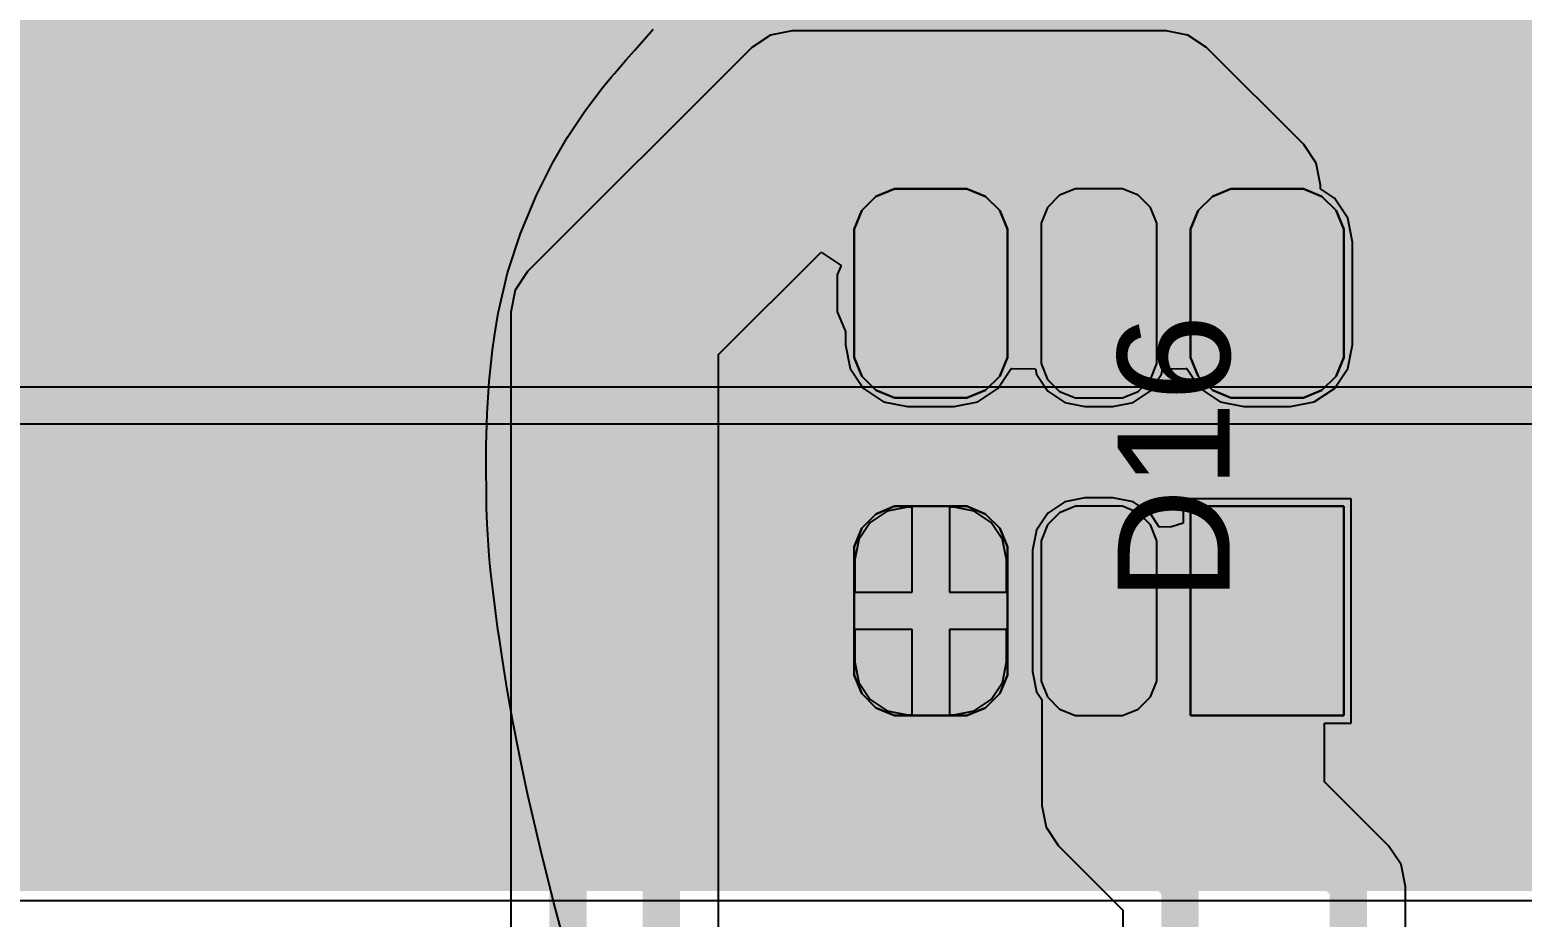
# Model space of a CAD drawing. Header units: inches. Extents: x -30 to 118, y 20 to 51.
# Drawn here: x 48.72 to 56.71, y 35.46 to 40.21 of the extents above; entities that cross this region are included whole.
import ezdxf

# ---------------------------------------------------------------- set-up
doc = ezdxf.new("R2010")
doc.units = ezdxf.units.IN
for name, color, linetype in [('Bottom Component Outline', 56, 'Continuous'), ('Bottom Courtyard', 56, 'Continuous'), ('Bottom Layer', 5, 'Continuous'), ('Bottom Solder', 6, 'Continuous'), ('Mechanical 1', 6, 'Continuous'), ('Top Component Outline', 56, 'Continuous'), ('Top Courtyard', 56, 'Continuous'), ('Top Layer', 1, 'Continuous'), ('Top Overlay', 2, 'Continuous'), ('Top Paste', 8, 'Continuous'), ('Top Solder', 216, 'Continuous'), ('Via Holes', 16, 'Continuous')]:
    doc.layers.add(name, color=color, linetype=linetype)
doc.styles.add('Arial', font='', dxfattribs={"height": 0.2})
doc.styles.get('Arial').set_extended_font_data('Arial')

# ---------------------------------------------------------------- blocks, each defined once
blk = doc.blocks.new('I___________________B_530')
at = {"layer": 'Bottom Layer'}
blk.add_hatch(color=5, dxfattribs=at).paths.add_polyline_path([(-13, 2.5), (13, 2.5), (13, -2.5), (-13, -2.5)])
at = {"layer": 'Bottom Solder'}
blk.add_hatch(color=6, dxfattribs=at).paths.add_polyline_path([(-13.05, 2.55), (13.05, 2.55), (13.05, -2.55), (-13.05, -2.55)])
at = {"layer": 'Bottom Component Outline'}
blk.add_lwpolyline([(13.081, 2.5, 0.2, 0.2, 0), (-13.081, 2.5, 0.2, 0.2, 0)], format="xyseb", dxfattribs=at)
at = {"layer": 'Bottom Courtyard'}
blk.add_lwpolyline([(13.081, 2.5, 0.2, 0.2, 0), (-13.081, 2.5, 0.2, 0.2, 0)], format="xyseb", dxfattribs=at)
blk = doc.blocks.new('APA_RGB_LED_2020_579')
at = {"layer": 'Top Layer'}
h = blk.add_hatch(color=1, dxfattribs=at)
edge = h.paths.add_edge_path()
edge.add_arc((-1.125, 1.025), 0.125, 90, 180)
edge.add_line((-1.25, 1.025), (-1.25, 0.775))
edge.add_arc((-1.125, 0.775), 0.125, 180, 270)
edge.add_line((-1.125, 0.65), (-0.575, 0.65))
edge.add_arc((-0.575, 0.775), 0.125, 270, 360)
edge.add_line((-0.45, 0.775), (-0.45, 1.025))
edge.add_arc((-0.575, 1.025), 0.125, 0, 90)
edge.add_line((-0.575, 1.15), (-1.125, 1.15))
h = blk.add_hatch(color=1, dxfattribs=at)
edge = h.paths.add_edge_path()
edge.add_arc((0.575, 1.025), 0.125, 90, 180)
edge.add_line((0.45, 1.025), (0.45, 0.775))
edge.add_arc((0.575, 0.775), 0.125, 180, 270)
edge.add_line((0.575, 0.65), (1.125, 0.65))
edge.add_arc((1.125, 0.775), 0.125, 270, 360)
edge.add_line((1.25, 0.775), (1.25, 1.025))
edge.add_arc((1.125, 1.025), 0.125, 0, 90)
edge.add_line((1.125, 1.15), (0.575, 1.15))
h = blk.add_hatch(color=1, dxfattribs=at)
edge = h.paths.add_edge_path()
edge.add_arc((-1.175, 0.075), 0.075, 90, 180)
edge.add_line((-1.25, 0.075), (-1.25, -0.075))
edge.add_arc((-1.175, -0.075), 0.075, 180, 270)
edge.add_line((-1.175, -0.15), (-0.525, -0.15))
edge.add_arc((-0.525, -0.075), 0.075, 270, 360)
edge.add_line((-0.45, -0.075), (-0.45, 0.075))
edge.add_arc((-0.525, 0.075), 0.075, 0, 90)
edge.add_line((-0.525, 0.15), (-1.175, 0.15))
h = blk.add_hatch(color=1, dxfattribs=at)
edge = h.paths.add_edge_path()
edge.add_arc((0.525, 0.075), 0.075, 90, 180)
edge.add_line((0.45, 0.075), (0.45, -0.075))
edge.add_arc((0.525, -0.075), 0.075, 180, 270)
edge.add_line((0.525, -0.15), (1.175, -0.15))
edge.add_arc((1.175, -0.075), 0.075, 270, 360)
edge.add_line((1.25, -0.075), (1.25, 0.075))
edge.add_arc((1.175, 0.075), 0.075, 0, 90)
edge.add_line((1.175, 0.15), (0.525, 0.15))
blk.add_hatch(color=1, dxfattribs=at).paths.add_polyline_path([(-1.25, -0.65), (-0.45, -0.65), (-0.45, -1.15), (-1.25, -1.15)])
h = blk.add_hatch(color=1, dxfattribs=at)
edge = h.paths.add_edge_path()
edge.add_arc((0.575, -0.775), 0.125, 90, 180)
edge.add_line((0.45, -0.775), (0.45, -1.025))
edge.add_arc((0.575, -1.025), 0.125, 180, 270)
edge.add_line((0.575, -1.15), (1.125, -1.15))
edge.add_arc((1.125, -1.025), 0.125, 270, 360)
edge.add_line((1.25, -1.025), (1.25, -0.775))
edge.add_arc((1.125, -0.775), 0.125, 0, 90)
edge.add_line((1.125, -0.65), (0.575, -0.65))
at = {"layer": 'Top Paste'}
h = blk.add_hatch(color=8, dxfattribs=at)
edge = h.paths.add_edge_path()
edge.add_arc((-1.125, 1.025), 0.125, 90, 180)
edge.add_line((-1.25, 1.025), (-1.25, 0.775))
edge.add_arc((-1.125, 0.775), 0.125, 180, 270)
edge.add_line((-1.125, 0.65), (-0.575, 0.65))
edge.add_arc((-0.575, 0.775), 0.125, 270, 360)
edge.add_line((-0.45, 0.775), (-0.45, 1.025))
edge.add_arc((-0.575, 1.025), 0.125, 0, 90)
edge.add_line((-0.575, 1.15), (-1.125, 1.15))
h = blk.add_hatch(color=8, dxfattribs=at)
edge = h.paths.add_edge_path()
edge.add_arc((0.575, 1.025), 0.125, 90, 180)
edge.add_line((0.45, 1.025), (0.45, 0.775))
edge.add_arc((0.575, 0.775), 0.125, 180, 270)
edge.add_line((0.575, 0.65), (1.125, 0.65))
edge.add_arc((1.125, 0.775), 0.125, 270, 360)
edge.add_line((1.25, 0.775), (1.25, 1.025))
edge.add_arc((1.125, 1.025), 0.125, 0, 90)
edge.add_line((1.125, 1.15), (0.575, 1.15))
h = blk.add_hatch(color=8, dxfattribs=at)
edge = h.paths.add_edge_path()
edge.add_arc((-1.175, 0.075), 0.075, 90, 180)
edge.add_line((-1.25, 0.075), (-1.25, -0.075))
edge.add_arc((-1.175, -0.075), 0.075, 180, 270)
edge.add_line((-1.175, -0.15), (-0.525, -0.15))
edge.add_arc((-0.525, -0.075), 0.075, 270, 360)
edge.add_line((-0.45, -0.075), (-0.45, 0.075))
edge.add_arc((-0.525, 0.075), 0.075, 0, 90)
edge.add_line((-0.525, 0.15), (-1.175, 0.15))
h = blk.add_hatch(color=8, dxfattribs=at)
edge = h.paths.add_edge_path()
edge.add_arc((0.525, 0.075), 0.075, 90, 180)
edge.add_line((0.45, 0.075), (0.45, -0.075))
edge.add_arc((0.525, -0.075), 0.075, 180, 270)
edge.add_line((0.525, -0.15), (1.175, -0.15))
edge.add_arc((1.175, -0.075), 0.075, 270, 360)
edge.add_line((1.25, -0.075), (1.25, 0.075))
edge.add_arc((1.175, 0.075), 0.075, 0, 90)
edge.add_line((1.175, 0.15), (0.525, 0.15))
blk.add_hatch(color=8, dxfattribs=at).paths.add_polyline_path([(-1.25, -0.65), (-0.45, -0.65), (-0.45, -1.15), (-1.25, -1.15)])
h = blk.add_hatch(color=8, dxfattribs=at)
edge = h.paths.add_edge_path()
edge.add_arc((0.575, -0.775), 0.125, 90, 180)
edge.add_line((0.45, -0.775), (0.45, -1.025))
edge.add_arc((0.575, -1.025), 0.125, 180, 270)
edge.add_line((0.575, -1.15), (1.125, -1.15))
edge.add_arc((1.125, -1.025), 0.125, 270, 360)
edge.add_line((1.25, -1.025), (1.25, -0.775))
edge.add_arc((1.125, -0.775), 0.125, 0, 90)
edge.add_line((1.125, -0.65), (0.575, -0.65))
at = {"layer": 'Top Solder'}
h = blk.add_hatch(color=216, dxfattribs=at)
edge = h.paths.add_edge_path()
edge.add_arc((-1.125, 1.025), 0.175, 90, 180)
edge.add_line((-1.3, 1.025), (-1.3, 0.775))
edge.add_arc((-1.125, 0.775), 0.175, 180, 270)
edge.add_line((-1.125, 0.6), (-0.575, 0.6))
edge.add_arc((-0.575, 0.775), 0.175, 270, 360)
edge.add_line((-0.4, 0.775), (-0.4, 1.025))
edge.add_arc((-0.575, 1.025), 0.175, 0, 90)
edge.add_line((-0.575, 1.2), (-1.125, 1.2))
h = blk.add_hatch(color=216, dxfattribs=at)
edge = h.paths.add_edge_path()
edge.add_arc((0.575, 1.025), 0.175, 90, 180)
edge.add_line((0.4, 1.025), (0.4, 0.775))
edge.add_arc((0.575, 0.775), 0.175, 180, 270)
edge.add_line((0.575, 0.6), (1.125, 0.6))
edge.add_arc((1.125, 0.775), 0.175, 270, 360)
edge.add_line((1.3, 0.775), (1.3, 1.025))
edge.add_arc((1.125, 1.025), 0.175, 0, 90)
edge.add_line((1.125, 1.2), (0.575, 1.2))
h = blk.add_hatch(color=216, dxfattribs=at)
edge = h.paths.add_edge_path()
edge.add_arc((-1.175, 0.075), 0.125, 90, 180)
edge.add_line((-1.3, 0.075), (-1.3, -0.075))
edge.add_arc((-1.175, -0.075), 0.125, 180, 270)
edge.add_line((-1.175, -0.2), (-0.525, -0.2))
edge.add_arc((-0.525, -0.075), 0.125, 270, 360)
edge.add_line((-0.4, -0.075), (-0.4, 0.075))
edge.add_arc((-0.525, 0.075), 0.125, 0, 90)
edge.add_line((-0.525, 0.2), (-1.175, 0.2))
h = blk.add_hatch(color=216, dxfattribs=at)
edge = h.paths.add_edge_path()
edge.add_arc((0.525, 0.075), 0.125, 90, 180)
edge.add_line((0.4, 0.075), (0.4, -0.075))
edge.add_arc((0.525, -0.075), 0.125, 180, 270)
edge.add_line((0.525, -0.2), (1.175, -0.2))
edge.add_arc((1.175, -0.075), 0.125, 270, 360)
edge.add_line((1.3, -0.075), (1.3, 0.075))
edge.add_arc((1.175, 0.075), 0.125, 0, 90)
edge.add_line((1.175, 0.2), (0.525, 0.2))
blk.add_hatch(color=216, dxfattribs=at).paths.add_polyline_path([(-1.3, -0.6), (-0.4, -0.6), (-0.4, -1.2), (-1.3, -1.2)])
h = blk.add_hatch(color=216, dxfattribs=at)
edge = h.paths.add_edge_path()
edge.add_arc((0.575, -0.775), 0.175, 90, 180)
edge.add_line((0.4, -0.775), (0.4, -1.025))
edge.add_arc((0.575, -1.025), 0.175, 180, 270)
edge.add_line((0.575, -1.2), (1.125, -1.2))
edge.add_arc((1.125, -1.025), 0.175, 270, 360)
edge.add_line((1.3, -1.025), (1.3, -0.775))
edge.add_arc((1.125, -0.775), 0.175, 0, 90)
edge.add_line((1.125, -0.6), (0.575, -0.6))
at = {"layer": 'Top Component Outline'}
for points in [[(-1, 1, 0.1, 0.1, 0), (-1, -1, 0.1, 0.1, 0)], [(-1, 1, 0.1, 0.1, 0), (1, 1, 0.1, 0.1, 0)], [(1, 1, 0.1, 0.1, 0), (1, -1, 0.1, 0.1, 0)], [(-1, -1, 0.1, 0.1, 0), (1, -1, 0.1, 0.1, 0)]]:
    blk.add_lwpolyline(points, format="xyseb", dxfattribs=at)
for points in [[(-1.025, 1, 0.05, 0.05, 1), (-0.975, 1, 0.05, 0.05, 1)], [(-1.025, 1, 0.05, 0.05, 1), (-0.975, 1, 0.05, 0.05, 1)], [(0.975, 1, 0.05, 0.05, 1), (1.025, 1, 0.05, 0.05, 1)], [(0.975, 1, 0.05, 0.05, 1), (1.025, 1, 0.05, 0.05, 1)], [(-1.025, -1, 0.05, 0.05, 1), (-0.975, -1, 0.05, 0.05, 1)], [(-1.025, -1, 0.05, 0.05, 1), (-0.975, -1, 0.05, 0.05, 1)], [(0.975, -1, 0.05, 0.05, 1), (1.025, -1, 0.05, 0.05, 1)], [(0.975, -1, 0.05, 0.05, 1), (1.025, -1, 0.05, 0.05, 1)]]:
    blk.add_lwpolyline(points, format="xyseb", close=True, dxfattribs=at)
at = {"layer": 'Top Courtyard'}
for points in [[(-1.3, 1.2, 0.1, 0.1, 0), (1.3, 1.2, 0.1, 0.1, 0)], [(-1.3, 1.2, 0.1, 0.1, 0), (-1.3, -1.2, 0.1, 0.1, 0)], [(1.3, 1.2, 0.1, 0.1, 0), (1.3, -1.2, 0.1, 0.1, 0)], [(0, 0.5, 0.1, 0.1, 0), (0, -0.5, 0.1, 0.1, 0)], [(-0.5, 0, 0.1, 0.1, 0), (0.5, 0, 0.1, 0.1, 0)], [(-1.3, -1.2, 0.1, 0.1, 0), (1.3, -1.2, 0.1, 0.1, 0)]]:
    blk.add_lwpolyline(points, format="xyseb", dxfattribs=at)
for points in [[(-1.325, 1.2, 0.05, 0.05, 1), (-1.275, 1.2, 0.05, 0.05, 1)], [(-1.325, 1.2, 0.05, 0.05, 1), (-1.275, 1.2, 0.05, 0.05, 1)], [(1.275, 1.2, 0.05, 0.05, 1), (1.325, 1.2, 0.05, 0.05, 1)], [(1.275, 1.2, 0.05, 0.05, 1), (1.325, 1.2, 0.05, 0.05, 1)], [(-0.025, 0.5, 0.05, 0.05, 1), (0.025, 0.5, 0.05, 0.05, 1)], [(-0.525, 0, 0.05, 0.05, 1), (-0.475, 0, 0.05, 0.05, 1)], [(0.475, 0, 0.05, 0.05, 1), (0.525, 0, 0.05, 0.05, 1)], [(-0.025, -0.5, 0.05, 0.05, 1), (0.025, -0.5, 0.05, 0.05, 1)], [(-1.325, -1.2, 0.05, 0.05, 1), (-1.275, -1.2, 0.05, 0.05, 1)], [(-1.325, -1.2, 0.05, 0.05, 1), (-1.275, -1.2, 0.05, 0.05, 1)], [(1.275, -1.2, 0.05, 0.05, 1), (1.325, -1.2, 0.05, 0.05, 1)], [(1.275, -1.2, 0.05, 0.05, 1), (1.325, -1.2, 0.05, 0.05, 1)]]:
    blk.add_lwpolyline(points, format="xyseb", close=True, dxfattribs=at)
at = {"layer": 'Top Overlay'}
for p, q in [((-1.2929, 1.2689), (-1.1937, 1.31)), ((-1.1937, 1.31), (-1.14, 1.31)), ((-1.14, 1.31), (-1.14, 1.31)), ((-1.14, 1.31), (-0.56, 1.31)), ((-0.56, 1.31), (-0.5063, 1.31)), ((-0.5063, 1.31), (-0.4071, 1.2689)), ((0.4071, 1.2689), (0.5063, 1.31)), ((0.5063, 1.31), (0.56, 1.31)), ((0.56, 1.31), (0.56, 1.31)), ((0.56, 1.31), (1.14, 1.31)), ((1.14, 1.31), (1.1937, 1.31)), ((1.1937, 1.31), (1.2929, 1.2689)), ((-1.3689, 1.1929), (-1.2929, 1.2689)), ((-0.4071, 1.2689), (-0.3311, 1.1929)), ((0.3311, 1.1929), (0.4071, 1.2689)), ((1.2929, 1.2689), (1.3689, 1.1929)), ((-1.41, 1.0937), (-1.3689, 1.1929)), ((-0.3311, 1.1929), (-0.29, 1.0937)), ((0.29, 1.0937), (0.3311, 1.1929)), ((1.3689, 1.1929), (1.41, 1.0937)), ((-1.41, 1.04), (-1.41, 1.0937)), ((-1.41, 0.76), (-1.41, 1.04)), ((-0.29, 1.0937), (-0.29, 1.04)), ((-0.29, 1.04), (-0.29, 1.04)), ((-0.29, 1.04), (-0.29, 0.76)), ((0.29, 1.04), (0.29, 1.0937)), ((0.29, 0.76), (0.29, 1.04)), ((1.41, 1.0937), (1.41, 1.04)), ((1.41, 1.04), (1.41, 1.04)), ((1.41, 1.04), (1.41, 0.76)), ((-1.41, 0.76), (-1.41, 0.76)), ((-1.41, 0.7063), (-1.41, 0.76)), ((-0.29, 0.76), (-0.29, 0.7063)), ((0.29, 0.76), (0.29, 0.76)), ((0.29, 0.7063), (0.29, 0.76)), ((1.41, 0.76), (1.41, 0.7063)), ((-1.3689, 0.6071), (-1.41, 0.7063)), ((-0.29, 0.7063), (-0.3311, 0.6071)), ((0.3311, 0.6071), (0.29, 0.7063)), ((1.41, 0.7063), (1.3689, 0.6071)), ((-1.2929, 0.5311), (-1.3689, 0.6071)), ((-0.3311, 0.6071), (-0.4071, 0.5311)), ((0.4071, 0.5311), (0.3311, 0.6071)), ((1.3689, 0.6071), (1.2929, 0.5311)), ((-1.1937, 0.49), (-1.2929, 0.5311)), ((-1.14, 0.49), (-1.1937, 0.49)), ((-0.56, 0.49), (-1.14, 0.49)), ((-0.5063, 0.49), (-0.56, 0.49)), ((-0.56, 0.49), (-0.56, 0.49)), ((-0.4071, 0.5311), (-0.5063, 0.49)), ((0.5063, 0.49), (0.4071, 0.5311)), ((0.56, 0.49), (0.5063, 0.49)), ((1.14, 0.49), (0.56, 0.49)), ((1.1937, 0.49), (1.14, 0.49)), ((1.14, 0.49), (1.14, 0.49)), ((1.2929, 0.5311), (1.1937, 0.49)), ((-1.3103, 0.275), (-1.375, 0.2103)), ((-1.2258, 0.31), (-1.3103, 0.275)), ((-1.18, 0.31), (-1.2258, 0.31)), ((-0.52, 0.31), (-1.18, 0.31)), ((-0.4743, 0.31), (-0.52, 0.31)), ((-0.52, 0.31), (-0.52, 0.31)), ((-0.3897, 0.275), (-0.4743, 0.31)), ((-0.325, 0.2103), (-0.3897, 0.275)), ((0.3897, 0.275), (0.325, 0.2103)), ((0.4742, 0.31), (0.3897, 0.275)), ((0.52, 0.31), (0.4742, 0.31)), ((1.18, 0.31), (0.52, 0.31)), ((1.2258, 0.31), (1.18, 0.31)), ((1.18, 0.31), (1.18, 0.31)), ((1.3103, 0.275), (1.2258, 0.31)), ((1.375, 0.2103), (1.3103, 0.275)), ((-1.375, 0.2103), (-1.41, 0.1258)), ((-0.29, 0.1258), (-0.325, 0.2103)), ((0.325, 0.2103), (0.29, 0.1258)), ((1.41, 0.1258), (1.375, 0.2103)), ((-1.41, 0.1258), (-1.41, 0.08)), ((-1.41, 0.08), (-1.41, -0.08)), ((-1.41, 0.08), (-1.41, 0.08)), ((-0.29, 0.08), (-0.29, 0.1258)), ((-0.29, -0.08), (-0.29, 0.08)), ((0.29, 0.1258), (0.29, 0.08)), ((0.29, 0.08), (0.29, -0.08)), ((0.29, 0.08), (0.29, 0.08)), ((1.41, 0.08), (1.41, 0.1258)), ((1.41, -0.08), (1.41, 0.08)), ((-1.41, -0.08), (-1.41, -0.1257)), ((-1.41, -0.1257), (-1.375, -0.2103)), ((-0.325, -0.2103), (-0.29, -0.1257)), ((-0.29, -0.1257), (-0.29, -0.08)), ((-0.29, -0.08), (-0.29, -0.08)), ((0.29, -0.08), (0.29, -0.1257)), ((0.29, -0.1257), (0.325, -0.2103)), ((1.375, -0.2103), (1.41, -0.1257)), ((1.41, -0.1257), (1.41, -0.08)), ((1.41, -0.08), (1.41, -0.08)), ((-1.375, -0.2103), (-1.3103, -0.275)), ((-0.3897, -0.275), (-0.325, -0.2103)), ((0.325, -0.2103), (0.3897, -0.275)), ((1.3103, -0.275), (1.375, -0.2103)), ((-1.3103, -0.275), (-1.2258, -0.31)), ((-1.2258, -0.31), (-1.18, -0.31)), ((-1.18, -0.31), (-1.18, -0.31)), ((-1.18, -0.31), (-0.52, -0.31)), ((-0.52, -0.31), (-0.4743, -0.31)), ((-0.4743, -0.31), (-0.3897, -0.275)), ((0.3897, -0.275), (0.4742, -0.31)), ((0.4742, -0.31), (0.52, -0.31)), ((0.52, -0.31), (0.52, -0.31)), ((0.52, -0.31), (1.18, -0.31)), ((1.18, -0.31), (1.2258, -0.31)), ((1.2258, -0.31), (1.3103, -0.275)), ((-1.41, -1.31), (-1.41, -0.49)), ((-1.41, -0.49), (-0.29, -0.49)), ((-0.29, -0.49), (-0.29, -1.31)), ((0.3311, -0.6071), (0.4071, -0.5311)), ((0.4071, -0.5311), (0.5063, -0.49)), ((0.5063, -0.49), (0.56, -0.49)), ((0.56, -0.49), (0.56, -0.49)), ((0.56, -0.49), (1.14, -0.49)), ((1.14, -0.49), (1.1937, -0.49)), ((1.1937, -0.49), (1.2929, -0.5311)), ((1.2929, -0.5311), (1.3689, -0.6071)), ((0.29, -0.7063), (0.3311, -0.6071)), ((1.3689, -0.6071), (1.41, -0.7063)), ((0.29, -0.76), (0.29, -0.7063)), ((1.41, -0.7063), (1.41, -0.76)), ((0.29, -1.04), (0.29, -0.76)), ((1.41, -0.76), (1.41, -0.76)), ((1.41, -0.76), (1.41, -1.04)), ((0.29, -1.04), (0.29, -1.04)), ((0.29, -1.0937), (0.29, -1.04)), ((0.3311, -1.1929), (0.29, -1.0937)), ((1.41, -1.0937), (1.3689, -1.1929)), ((1.41, -1.04), (1.41, -1.0937)), ((0.4071, -1.2689), (0.3311, -1.1929)), ((1.3689, -1.1929), (1.2929, -1.2689)), ((0.5063, -1.31), (0.4071, -1.2689)), ((1.2929, -1.2689), (1.1937, -1.31)), ((-0.29, -1.31), (-1.41, -1.31)), ((0.56, -1.31), (0.5063, -1.31)), ((1.14, -1.31), (0.56, -1.31)), ((1.1937, -1.31), (1.14, -1.31)), ((1.14, -1.31), (1.14, -1.31))]:
    blk.add_line(p, q, dxfattribs=at)
at = {"layer": 'Top Courtyard', "style": 'Arial'}
blk.add_text('D16', height=0.6, dxfattribs=at).set_placement((-0.8, -0.7))

msp = doc.modelspace()

# ---------------------------------------------------------------- hatches: boundary and pattern name
at = {"layer": 'Bottom Layer'}
h = msp.add_hatch(color=5, dxfattribs=at)
edge = h.paths.add_edge_path()
edge.add_arc((53.5409, 38.8), 0.3, 0, 360)
at = {"layer": 'Top Layer'}
h = msp.add_hatch(color=1, dxfattribs=at)
edge = h.paths.add_edge_path()
edge.add_arc((53.5409, 38.8), 0.3, 0, 360)
at = {"layer": 'Via Holes'}
h = msp.add_hatch(color=7, dxfattribs=at)
edge = h.paths.add_edge_path()
edge.add_arc((53.5409, 38.8), 0.15, 0, 360)

# ---------------------------------------------------------------- linework, layer by layer
at = {"layer": 'Bottom Layer'}
for p, q in [((45.25, 38.3), (58.4, 38.3)), ((58.3, 38.1), (45.25, 38.1)), ((45.25, 35.55), (58.3, 35.55))]:
    msp.add_line(p, q, dxfattribs=at)
at = {"layer": 'Mechanical 1'}
for points in [[(48.8474, 41.5321, 0.2, 0.2, 0), (49.6247, 40.2879, 0.2, 0.2, 0)], [(49.6247, 40.2879, 0.2, 0.2, 0), (50.5687, 41.2694, 0.2, 0.2, 0)], [(53.8516, 38.5394, 0.1, 0.1, -0.198911), (54.4409, 38.7835, 0.1, 0.1, 0)], [(54.4409, 38.7835, 0.1, 0.1, -0.198911), (55.0303, 38.5394, 0.1, 0.1, 0)], [(53.6074, 37.95, 0.1, 0.1, -0.198911), (53.8516, 38.5394, 0.1, 0.1, 0)], [(55.0303, 38.5394, 0.1, 0.1, -0.198911), (55.2744, 37.95, 0.1, 0.1, 0)], [(53.8516, 37.3606, 0.1, 0.1, -0.198911), (53.6074, 37.95, 0.1, 0.1, 0)], [(55.2744, 37.95, 0.1, 0.1, -0.198911), (55.0303, 37.3606, 0.1, 0.1, 0)], [(54.4409, 37.1165, 0.1, 0.1, -0.198911), (53.8516, 37.3606, 0.1, 0.1, 0)], [(55.0303, 37.3606, 0.1, 0.1, -0.198911), (54.4409, 37.1165, 0.1, 0.1, 0)]]:
    msp.add_lwpolyline(points, format="xyseb", dxfattribs=at)
for points in [[(49.5747, 40.2879, 0.1, 0.1, 1), (49.6747, 40.2879, 0.1, 0.1, 1)], [(49.5747, 40.2879, 0.1, 0.1, 1), (49.6747, 40.2879, 0.1, 0.1, 1)], [(54.4159, 38.7835, 0.05, 0.05, 1), (54.4659, 38.7835, 0.05, 0.05, 1)], [(54.4159, 38.7835, 0.05, 0.05, 1), (54.4659, 38.7835, 0.05, 0.05, 1)], [(53.8266, 38.5394, 0.05, 0.05, 1), (53.8766, 38.5394, 0.05, 0.05, 1)], [(53.8266, 38.5394, 0.05, 0.05, 1), (53.8766, 38.5394, 0.05, 0.05, 1)], [(55.0053, 38.5394, 0.05, 0.05, 1), (55.0553, 38.5394, 0.05, 0.05, 1)], [(55.0053, 38.5394, 0.05, 0.05, 1), (55.0553, 38.5394, 0.05, 0.05, 1)], [(53.5824, 37.95, 0.05, 0.05, 1), (53.6324, 37.95, 0.05, 0.05, 1)], [(53.5824, 37.95, 0.05, 0.05, 1), (53.6324, 37.95, 0.05, 0.05, 1)], [(55.2494, 37.95, 0.05, 0.05, 1), (55.2994, 37.95, 0.05, 0.05, 1)], [(55.2494, 37.95, 0.05, 0.05, 1), (55.2994, 37.95, 0.05, 0.05, 1)], [(53.8266, 37.3606, 0.05, 0.05, 1), (53.8766, 37.3606, 0.05, 0.05, 1)], [(53.8266, 37.3606, 0.05, 0.05, 1), (53.8766, 37.3606, 0.05, 0.05, 1)], [(55.0053, 37.3606, 0.05, 0.05, 1), (55.0553, 37.3606, 0.05, 0.05, 1)], [(55.0053, 37.3606, 0.05, 0.05, 1), (55.0553, 37.3606, 0.05, 0.05, 1)], [(54.4159, 37.1165, 0.05, 0.05, 1), (54.4659, 37.1165, 0.05, 0.05, 1)], [(54.4159, 37.1165, 0.05, 0.05, 1), (54.4659, 37.1165, 0.05, 0.05, 1)]]:
    msp.add_lwpolyline(points, format="xyseb", close=True, dxfattribs=at)
at = {"layer": 'Top Layer'}
for p, q in [((52.6829, 40.1826), (52.5837, 40.1163)), ((52.8, 40.2059), (52.6829, 40.1826)), ((54.8, 40.2059), (52.8, 40.2059)), ((54.9171, 40.1826), (54.8, 40.2059)), ((54.8, 40.2059), (54.8, 40.2059)), ((55.0163, 40.1163), (54.9171, 40.1826)), ((52.5837, 40.1163), (51.3837, 38.9163)), ((55.5362, 39.5963), (55.0163, 40.1163)), ((55.6025, 39.4971), (55.5362, 39.5963)), ((55.5362, 39.5963), (55.5362, 39.5963)), ((55.6258, 39.3801), (55.6025, 39.4971)), ((55.6258, 39.359), (55.6258, 39.3801)), ((55.7002, 39.3093), (55.6258, 39.359)), ((55.7721, 39.2018), (55.7002, 39.3093)), ((55.7973, 39.075), (55.7721, 39.2018)), ((55.7973, 38.525), (55.7973, 39.075)), ((52.4059, 38.4733), (52.954, 39.0214)), ((52.954, 39.0214), (53.0616, 38.9495)), ((51.3837, 38.9163), (51.3174, 38.8171)), ((53.0616, 38.9495), (53.0409, 38.8995)), ((53.0409, 38.8995), (53.0409, 38.7005)), ((51.3174, 38.8171), (51.2941, 38.7)), ((51.2941, 38.7), (51.2941, 38.7)), ((51.2941, 38.7), (51.2941, 31.0267)), ((53.0409, 38.7005), (53.0846, 38.5952)), ((53.0846, 38.5952), (53.0846, 38.525)), ((53.0846, 38.525), (53.1098, 38.3982)), ((55.7721, 38.3982), (55.7973, 38.525)), ((52.4059, 32.9219), (52.4059, 38.4733)), ((53.1098, 38.3982), (53.1816, 38.2907)), ((53.9002, 38.2907), (53.9715, 38.3973)), ((53.9715, 38.3973), (53.9757, 38.3981)), ((53.9757, 38.3981), (54.1012, 38.3963)), ((54.1012, 38.3963), (54.1069, 38.3677)), ((54.1069, 38.3677), (54.1677, 38.2767)), ((54.7142, 38.2767), (54.775, 38.3677)), ((54.775, 38.3677), (54.7807, 38.3963)), ((54.7807, 38.3963), (54.9062, 38.3981)), ((54.9062, 38.3981), (54.9104, 38.3973)), ((54.9104, 38.3973), (54.9816, 38.2907)), ((55.7002, 38.2907), (55.7721, 38.3982)), ((53.1816, 38.2907), (53.2891, 38.2189)), ((53.7927, 38.2189), (53.9002, 38.2907)), ((54.1677, 38.2767), (54.2586, 38.216)), ((54.6232, 38.216), (54.7142, 38.2767)), ((54.9816, 38.2907), (55.0891, 38.2189)), ((55.5927, 38.2189), (55.7002, 38.2907)), ((53.2891, 38.2189), (53.4159, 38.1936)), ((53.4159, 38.1936), (53.6659, 38.1936)), ((53.6659, 38.1936), (53.7927, 38.2189)), ((54.2586, 38.216), (54.3659, 38.1946)), ((54.3659, 38.1946), (54.5159, 38.1946)), ((54.5159, 38.1946), (54.6232, 38.216)), ((55.0891, 38.2189), (55.2159, 38.1936)), ((55.2159, 38.1936), (55.4659, 38.1936)), ((55.4659, 38.1936), (55.5927, 38.2189)), ((54.2586, 37.684), (54.1677, 37.6233)), ((54.3659, 37.7054), (54.2586, 37.684)), ((54.5159, 37.7054), (54.3659, 37.7054)), ((54.6232, 37.684), (54.5159, 37.7054)), ((54.7142, 37.6233), (54.6232, 37.684)), ((55.7909, 37.7), (54.8909, 37.7)), ((54.8909, 37.7), (54.8909, 37.57)), ((55.7909, 36.5), (55.7909, 37.7)), ((53.3086, 37.634), (53.2177, 37.5733)), ((53.4159, 37.6554), (53.3086, 37.634)), ((53.4409, 37.6554), (53.4159, 37.6554)), ((53.4409, 37.2), (53.4409, 37.6554)), ((53.6659, 37.6554), (53.6409, 37.6554)), ((53.6409, 37.6554), (53.6409, 37.2)), ((53.7732, 37.634), (53.6659, 37.6554)), ((53.8642, 37.5733), (53.7732, 37.634)), ((54.1677, 37.6233), (54.1069, 37.5323)), ((54.7639, 37.5488), (54.7142, 37.6233)), ((53.2177, 37.5733), (53.1569, 37.4823)), ((53.925, 37.4823), (53.8642, 37.5733)), ((54.1069, 37.5323), (54.0856, 37.425)), ((54.8289, 37.5498), (54.7639, 37.5488)), ((54.8909, 37.57), (54.8289, 37.5498)), ((53.1569, 37.4823), (53.1356, 37.375)), ((53.9463, 37.375), (53.925, 37.4823)), ((53.1356, 37.375), (53.1356, 37.2)), ((53.9463, 37.2), (53.9463, 37.375)), ((54.0856, 37.425), (54.0856, 36.775)), ((53.1356, 37.2), (53.4409, 37.2)), ((53.6409, 37.2), (53.9463, 37.2)), ((53.4409, 37), (53.1356, 37)), ((53.1356, 37), (53.1356, 36.825)), ((53.4409, 36.5446), (53.4409, 37)), ((53.9463, 37), (53.6409, 37)), ((53.6409, 37), (53.6409, 36.5446)), ((53.9463, 36.825), (53.9463, 37)), ((53.1356, 36.825), (53.1569, 36.7177)), ((53.925, 36.7177), (53.9463, 36.825)), ((54.0856, 36.775), (54.1069, 36.6677)), ((53.1569, 36.7177), (53.2177, 36.6267)), ((53.8642, 36.6267), (53.925, 36.7177)), ((54.1069, 36.6677), (54.1351, 36.6256)), ((53.2177, 36.6267), (53.3086, 36.566)), ((53.3086, 36.566), (53.4159, 36.5446)), ((53.6659, 36.5446), (53.7732, 36.566)), ((53.7732, 36.566), (53.8642, 36.6267)), ((54.1351, 36.6256), (54.1351, 36.0591)), ((53.4159, 36.5446), (53.4409, 36.5446)), ((53.6409, 36.5446), (53.6659, 36.5446)), ((55.6468, 36.1858), (55.6468, 36.5)), ((55.6468, 36.5), (55.7909, 36.5)), ((55.9907, 35.8419), (55.6468, 36.1858)), ((54.1351, 36.0591), (54.1351, 36.0591)), ((54.1351, 36.0591), (54.1583, 35.942)), ((54.1583, 35.942), (54.2246, 35.8428)), ((54.2246, 35.8428), (54.5685, 35.4989)), ((56.057, 35.7427), (55.9907, 35.8419)), ((56.0802, 35.6256), (56.057, 35.7427)), ((56.0802, 35.3609), (56.0802, 35.6256)), ((56.0802, 35.6256), (56.0802, 35.6256)), ((54.5685, 35.4989), (54.5685, 35.2903))]:
    msp.add_line(p, q, dxfattribs=at)
for points in [[(51.6, 38.7, 0.2, 0.2, 0), (52.8, 39.9, 0.2, 0.2, 0)], [(52.8, 39.9, 0.2, 0.2, 0), (54.8, 39.9, 0.2, 0.2, 0)], [(54.8, 39.9, 0.2, 0.2, 0), (55.3199, 39.3801, 0.2, 0.2, 0)], [(52.1, 38.6, 0.2, 0.2, 0), (53, 39.5, 0.2, 0.2, 0)], [(53, 39.5, 0.2, 0.2, 0), (54.1, 39.5, 0.2, 0.2, 0)], [(54.1, 39.5, 0.2, 0.2, 0), (54.3909, 39.2091, 0.2, 0.2, 0)], [(55.3199, 38.821, 0.2, 0.2, 0), (55.3199, 39.3801, 0.2, 0.2, 0)], [(54.3909, 38.85, 0.2, 0.2, 0), (54.3909, 39.2091, 0.2, 0.2, 0)], [(54.3909, 38.85, 0.2, 0.2, 0), (54.4409, 38.8, 0.2, 0.2, 0)], [(55.3199, 38.821, 0.2, 0.2, 0), (55.3409, 38.8, 0.2, 0.2, 0)], [(51.6, 30.9, 0.2, 0.2, 0), (51.6, 38.7, 0.2, 0.2, 0)], [(52.1, 30.3, 0.2, 0.2, 0), (52.1, 38.6, 0.2, 0.2, 0)], [(54.4409, 36.0591, 0.2, 0.2, 0), (54.4409, 37.1, 0.2, 0.2, 0)], [(55.3409, 36.0591, 0.2, 0.2, 0), (55.3409, 37.1, 0.2, 0.2, 0)], [(54.4409, 36.0591, 0.2, 0.2, 0), (54.8744, 35.6256, 0.2, 0.2, 0)], [(55.3409, 36.0591, 0.2, 0.2, 0), (55.7744, 35.6256, 0.2, 0.2, 0)], [(54.8744, 34.8159, 0.2, 0.2, 0), (54.8744, 35.6256, 0.2, 0.2, 0)], [(55.7744, 34.8159, 0.2, 0.2, 0), (55.7744, 35.6256, 0.2, 0.2, 0)]]:
    msp.add_lwpolyline(points, format="xyseb", dxfattribs=at)
for points in [[(52.75, 39.9, 0.1, 0.1, 1), (52.85, 39.9, 0.1, 0.1, 1)], [(52.75, 39.9, 0.1, 0.1, 1), (52.85, 39.9, 0.1, 0.1, 1)], [(54.75, 39.9, 0.1, 0.1, 1), (54.85, 39.9, 0.1, 0.1, 1)], [(54.75, 39.9, 0.1, 0.1, 1), (54.85, 39.9, 0.1, 0.1, 1)], [(52.95, 39.5, 0.1, 0.1, 1), (53.05, 39.5, 0.1, 0.1, 1)], [(52.95, 39.5, 0.1, 0.1, 1), (53.05, 39.5, 0.1, 0.1, 1)], [(54.05, 39.5, 0.1, 0.1, 1), (54.15, 39.5, 0.1, 0.1, 1)], [(54.05, 39.5, 0.1, 0.1, 1), (54.15, 39.5, 0.1, 0.1, 1)], [(55.2699, 39.3801, 0.1, 0.1, 1), (55.3699, 39.3801, 0.1, 0.1, 1)], [(55.2699, 39.3801, 0.1, 0.1, 1), (55.3699, 39.3801, 0.1, 0.1, 1)], [(54.3409, 39.2091, 0.1, 0.1, 1), (54.4409, 39.2091, 0.1, 0.1, 1)], [(54.3409, 39.2091, 0.1, 0.1, 1), (54.4409, 39.2091, 0.1, 0.1, 1)], [(54.3409, 38.85, 0.1, 0.1, 1), (54.4409, 38.85, 0.1, 0.1, 1)], [(54.3409, 38.85, 0.1, 0.1, 1), (54.4409, 38.85, 0.1, 0.1, 1)], [(54.3909, 38.8, 0.1, 0.1, 1), (54.4909, 38.8, 0.1, 0.1, 1)], [(55.2699, 38.821, 0.1, 0.1, 1), (55.3699, 38.821, 0.1, 0.1, 1)], [(55.2699, 38.821, 0.1, 0.1, 1), (55.3699, 38.821, 0.1, 0.1, 1)], [(55.2909, 38.8, 0.1, 0.1, 1), (55.3909, 38.8, 0.1, 0.1, 1)], [(51.55, 38.7, 0.1, 0.1, 1), (51.65, 38.7, 0.1, 0.1, 1)], [(51.55, 38.7, 0.1, 0.1, 1), (51.65, 38.7, 0.1, 0.1, 1)], [(52.05, 38.6, 0.1, 0.1, 1), (52.15, 38.6, 0.1, 0.1, 1)], [(52.05, 38.6, 0.1, 0.1, 1), (52.15, 38.6, 0.1, 0.1, 1)], [(54.3909, 37.1, 0.1, 0.1, 1), (54.4909, 37.1, 0.1, 0.1, 1)], [(55.2909, 37.1, 0.1, 0.1, 1), (55.3909, 37.1, 0.1, 0.1, 1)], [(54.3909, 36.0591, 0.1, 0.1, 1), (54.4909, 36.0591, 0.1, 0.1, 1)], [(54.3909, 36.0591, 0.1, 0.1, 1), (54.4909, 36.0591, 0.1, 0.1, 1)], [(55.2909, 36.0591, 0.1, 0.1, 1), (55.3909, 36.0591, 0.1, 0.1, 1)], [(55.2909, 36.0591, 0.1, 0.1, 1), (55.3909, 36.0591, 0.1, 0.1, 1)], [(54.8244, 35.6256, 0.1, 0.1, 1), (54.9244, 35.6256, 0.1, 0.1, 1)], [(54.8244, 35.6256, 0.1, 0.1, 1), (54.9244, 35.6256, 0.1, 0.1, 1)], [(55.7244, 35.6256, 0.1, 0.1, 1), (55.8244, 35.6256, 0.1, 0.1, 1)], [(55.7244, 35.6256, 0.1, 0.1, 1), (55.8244, 35.6256, 0.1, 0.1, 1)]]:
    msp.add_lwpolyline(points, format="xyseb", close=True, dxfattribs=at)
at = {"layer": 'Top Overlay'}
for p, q in [((51.9575, 40.1018), (52.0569, 40.2152)), ((51.9104, 40.0486), (51.9417, 40.0841)), ((51.9417, 40.0841), (51.9575, 40.1018)), ((51.8489, 39.9766), (51.8795, 40.0127)), ((51.8795, 40.0127), (51.9104, 40.0486)), ((51.782, 39.8973), (51.8338, 39.9584)), ((51.8338, 39.9584), (51.8489, 39.9766)), ((51.6861, 39.7692), (51.782, 39.8973)), ((51.5981, 39.6355), (51.6861, 39.7692)), ((51.5182, 39.4968), (51.5981, 39.6355)), ((51.4825, 39.4252), (51.5182, 39.4968)), ((51.4316, 39.3263), (51.4825, 39.4252)), ((53.3472, 39.36), (53.248, 39.3189)), ((53.7346, 39.36), (53.3472, 39.36)), ((53.8339, 39.3189), (53.7346, 39.36)), ((54.3152, 39.36), (54.2307, 39.325)), ((54.5667, 39.36), (54.3152, 39.36)), ((54.6512, 39.325), (54.5667, 39.36)), ((55.1472, 39.36), (55.048, 39.3189)), ((55.5346, 39.36), (55.1472, 39.36)), ((55.6339, 39.3189), (55.5346, 39.36)), ((51.3461, 39.121), (51.4316, 39.3263)), ((53.248, 39.3189), (53.172, 39.2429)), ((53.9098, 39.2429), (53.8339, 39.3189)), ((54.2307, 39.325), (54.166, 39.2603)), ((54.7159, 39.2603), (54.6512, 39.325)), ((55.048, 39.3189), (54.972, 39.2429)), ((55.7098, 39.2429), (55.6339, 39.3189)), ((53.172, 39.2429), (53.1309, 39.1437)), ((53.9509, 39.1437), (53.9098, 39.2429)), ((54.166, 39.2603), (54.1309, 39.1758)), ((54.7509, 39.1758), (54.7159, 39.2603)), ((54.972, 39.2429), (54.9309, 39.1437)), ((55.7509, 39.1437), (55.7098, 39.2429)), ((51.2774, 38.9095), (51.3461, 39.121)), ((53.1309, 39.1437), (53.1309, 39.09)), ((53.9509, 39.09), (53.9509, 39.1437)), ((54.1309, 39.1758), (54.1309, 39.13)), ((54.1309, 39.13), (54.1309, 38.47)), ((54.7509, 39.13), (54.7509, 39.1758)), ((54.7509, 38.47), (54.7509, 39.13)), ((54.9309, 39.1437), (54.9309, 39.09)), ((55.7509, 39.09), (55.7509, 39.1437)), ((53.1309, 39.09), (53.1309, 38.51)), ((53.9509, 38.51), (53.9509, 39.09)), ((54.9309, 39.09), (54.9309, 38.51)), ((55.7509, 38.51), (55.7509, 39.09)), ((51.2259, 38.6932), (51.2774, 38.9095)), ((51.209, 38.5833), (51.2259, 38.6932)), ((51.1967, 38.4983), (51.209, 38.5833)), ((51.1787, 38.3275), (51.1967, 38.4983)), ((53.1309, 38.51), (53.1309, 38.4563)), ((53.9509, 38.4563), (53.9509, 38.51)), ((54.9309, 38.51), (54.9309, 38.4563)), ((55.7509, 38.4563), (55.7509, 38.51)), ((53.1309, 38.4563), (53.172, 38.3571)), ((53.9098, 38.3571), (53.9509, 38.4563)), ((54.1309, 38.47), (54.1309, 38.4243)), ((54.1309, 38.4243), (54.166, 38.3397)), ((54.7159, 38.3397), (54.7509, 38.4243)), ((54.7509, 38.4243), (54.7509, 38.47)), ((54.9309, 38.4563), (54.972, 38.3571)), ((55.7098, 38.3571), (55.7509, 38.4563)), ((51.1672, 38.1561), (51.1787, 38.3275)), ((53.172, 38.3571), (53.248, 38.2811)), ((53.8339, 38.2811), (53.9098, 38.3571)), ((54.166, 38.3397), (54.2307, 38.275)), ((54.6512, 38.275), (54.7159, 38.3397)), ((54.972, 38.3571), (55.048, 38.2811)), ((55.6339, 38.2811), (55.7098, 38.3571)), ((53.248, 38.2811), (53.3472, 38.24)), ((53.7346, 38.24), (53.8339, 38.2811)), ((54.2307, 38.275), (54.3152, 38.24)), ((54.5667, 38.24), (54.6512, 38.275)), ((55.048, 38.2811), (55.1472, 38.24)), ((55.5346, 38.24), (55.6339, 38.2811)), ((53.3472, 38.24), (53.7346, 38.24)), ((54.3152, 38.24), (54.5667, 38.24)), ((55.1472, 38.24), (55.5346, 38.24)), ((51.1623, 37.9844), (51.1672, 38.1561)), ((51.1631, 37.8985), (51.1623, 37.9844)), ((51.1631, 37.873), (51.1631, 37.8985)), ((51.1632, 37.8219), (51.1631, 37.873)), ((51.1635, 37.7708), (51.1632, 37.8219)), ((51.1642, 37.7197), (51.1635, 37.7708)), ((51.1646, 37.6942), (51.1642, 37.7197)), ((51.1652, 37.6515), (51.1646, 37.6942)), ((51.1681, 37.5662), (51.1652, 37.6515)), ((53.248, 37.6189), (53.172, 37.5429)), ((53.3472, 37.66), (53.248, 37.6189)), ((53.7346, 37.66), (53.3472, 37.66)), ((53.8339, 37.6189), (53.7346, 37.66)), ((53.9098, 37.5429), (53.8339, 37.6189)), ((54.2307, 37.625), (54.166, 37.5603)), ((54.3152, 37.66), (54.2307, 37.625)), ((54.5667, 37.66), (54.3152, 37.66)), ((54.6512, 37.625), (54.5667, 37.66)), ((54.7159, 37.5603), (54.6512, 37.625)), ((55.7509, 37.66), (54.9309, 37.66)), ((54.9309, 37.66), (54.9309, 36.54)), ((55.7509, 36.54), (55.7509, 37.66)), ((51.1727, 37.481), (51.1681, 37.5662)), ((53.172, 37.5429), (53.1309, 37.4437)), ((53.9509, 37.4437), (53.9098, 37.5429)), ((54.166, 37.5603), (54.1309, 37.4758)), ((54.7509, 37.4758), (54.7159, 37.5603)), ((51.1789, 37.396), (51.1727, 37.481)), ((53.1309, 37.4437), (53.1309, 37.39)), ((53.9509, 37.39), (53.9509, 37.4437)), ((54.1309, 37.4758), (54.1309, 37.43)), ((54.7509, 37.43), (54.7509, 37.4758)), ((51.1829, 37.3535), (51.1789, 37.396)), ((53.1309, 37.39), (53.1309, 36.81)), ((53.9509, 36.81), (53.9509, 37.39)), ((54.1309, 37.43), (54.1309, 36.77)), ((54.7509, 36.77), (54.7509, 37.43)), ((51.188, 37.3029), (51.1829, 37.3535)), ((51.1993, 37.2018), (51.188, 37.3029)), ((51.2118, 37.1008), (51.1993, 37.2018)), ((51.2256, 37), (51.2118, 37.1008)), ((51.2331, 36.9497), (51.2256, 37)), ((51.2456, 36.8629), (51.2331, 36.9497)), ((51.2734, 36.6898), (51.2456, 36.8629)), ((53.1309, 36.81), (53.1309, 36.7563)), ((53.9509, 36.7563), (53.9509, 36.81)), ((53.1309, 36.7563), (53.172, 36.6571)), ((53.9098, 36.6571), (53.9509, 36.7563)), ((54.1309, 36.77), (54.1309, 36.7243)), ((54.7509, 36.7243), (54.7509, 36.77)), ((51.304, 36.5171), (51.2734, 36.6898)), ((53.172, 36.6571), (53.248, 36.5811)), ((53.8339, 36.5811), (53.9098, 36.6571)), ((54.1309, 36.7243), (54.166, 36.6397)), ((54.7159, 36.6397), (54.7509, 36.7243)), ((53.248, 36.5811), (53.3472, 36.54)), ((53.7346, 36.54), (53.8339, 36.5811)), ((54.166, 36.6397), (54.2307, 36.575)), ((54.2307, 36.575), (54.3152, 36.54)), ((54.5667, 36.54), (54.6512, 36.575)), ((54.6512, 36.575), (54.7159, 36.6397)), ((51.3373, 36.3449), (51.304, 36.5171)), ((53.3472, 36.54), (53.7346, 36.54)), ((54.3152, 36.54), (54.5667, 36.54)), ((54.9309, 36.54), (55.7509, 36.54)), ((51.3554, 36.2591), (51.3373, 36.3449)), ((51.386, 36.1139), (51.3554, 36.2591)), ((51.4528, 35.8246), (51.386, 36.1139)), ((51.5249, 35.5367), (51.4528, 35.8246)), ((51.6024, 35.2502), (51.5249, 35.5367))]:
    msp.add_line(p, q, dxfattribs=at)

# ---------------------------------------------------------------- block references
for name, p, rotation in [('I___________________B_530', (58.4, 38.2), 180), ('APA_RGB_LED_2020_579', (54.4409, 37.95), 90)]:
    msp.add_blockref(name, p, dxfattribs=dict(rotation=rotation))

doc.saveas('drawing.dxf')
